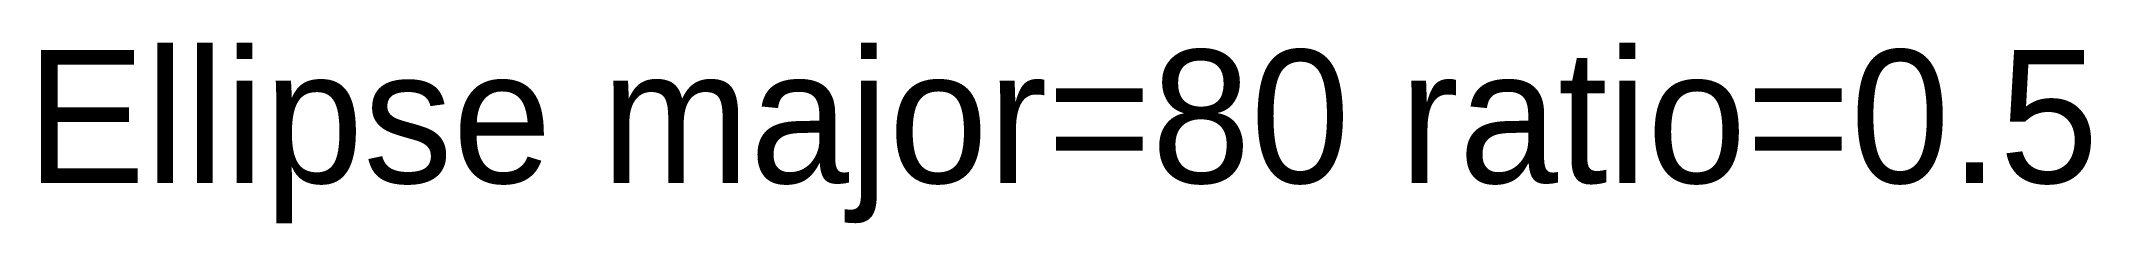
# Model space of a CAD drawing. Extents: x -119.5 to -42.6, y -1.5 to 5.3.
import ezdxf

# ---------------------------------------------------------------- set-up
doc = ezdxf.new("R2010")
doc.units = 0

msp = doc.modelspace()

# ---------------------------------------------------------------- texts
msp.add_text('Ellipse major=80 ratio=0.5', height=5).set_placement((-120, 0))

doc.saveas('drawing.dxf')
